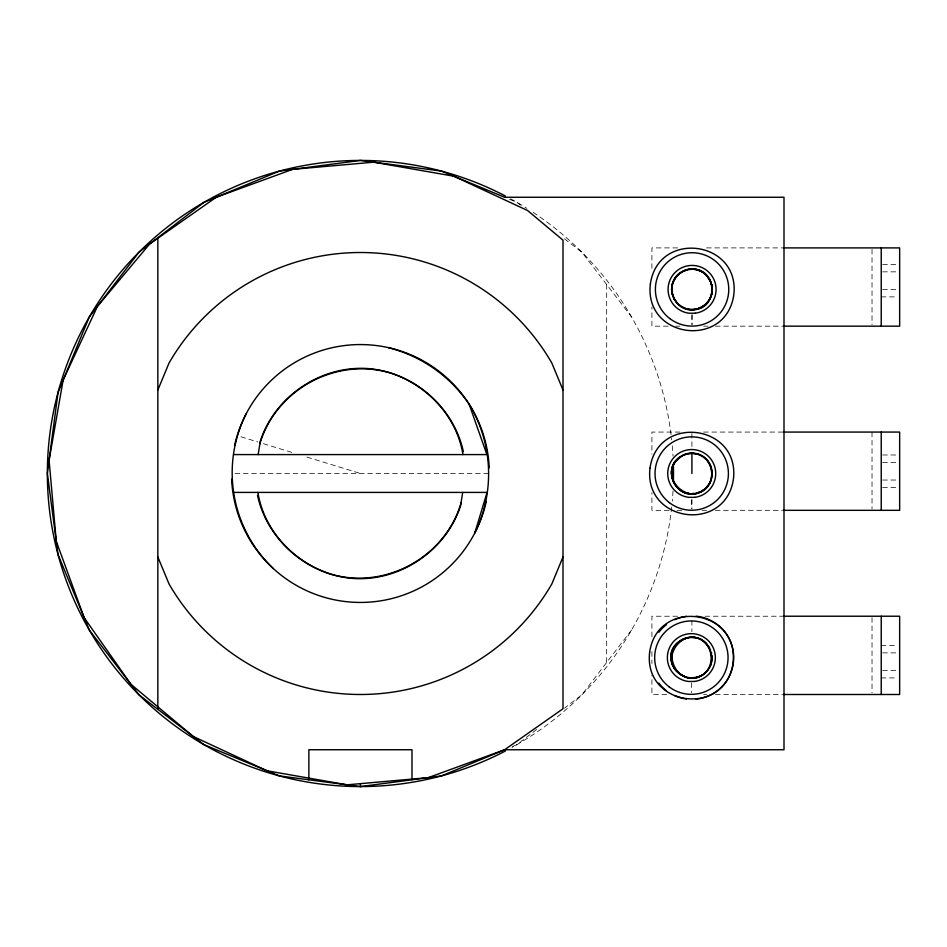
<?xml version="1.0" encoding="UTF-8"?>
<svg xmlns="http://www.w3.org/2000/svg" width="947" height="947" viewBox="0 0 947 947"><rect width="100%" height="100%" fill="white"/><g stroke="black" fill="none" stroke-linecap="round" stroke-linejoin="round"><path stroke-width="0.71" stroke-dasharray="4.74 3.55" d="M631.554 630.039L581.801 694.873L564.436 708.202M536.641 729.521L516.967 744.626L512.031 746.674M677.626 247.901L651.915 247.901L651.915 271.529M706.533 247.901L782.53 247.901M882.651 264.473L896.821 264.473M882.651 271.848L896.821 271.848M882.651 289.522L896.821 289.522M881.231 296.885L896.821 296.885M668.168 326.17L651.915 326.17L651.915 306.97M675.554 326.17L679.982 326.17M703.609 326.17L708.048 326.17M715.435 326.17L782.53 326.17M679.982 432.069L651.915 432.069L651.915 454.217M703.609 432.069L782.53 432.069M882.651 454.986L896.821 454.986M882.651 462.361L896.821 462.361M235.081 473.5L488.723 473.5M882.651 480.034L896.821 480.034M882.651 487.409L896.821 487.409M669.056 510.326L651.915 510.326L651.915 492.606M677.034 510.326L681.911 510.326M702.141 510.326L706.569 510.326M715.305 510.326L782.53 510.326M677.626 616.225L651.915 616.225L651.915 639.852M705.065 616.225L782.53 616.225M881.231 645.511L896.821 645.511M882.651 652.874L896.821 652.874M882.651 670.547L896.821 670.547M881.231 677.922L896.821 677.922M666.688 694.494L651.915 694.494L651.915 675.294M703.621 694.494L706.569 694.494M715.435 694.494L782.53 694.494M240.905 436.768L257.785 441.953M263.408 443.681L294.339 453.187M306.994 457.081L360.428 473.5M509.557 199.308L516.967 202.374L520.436 205.037M564.436 238.798L581.801 252.127L631.554 316.961M872.021 249.381L872.021 324.691M872.021 432.069L872.021 508.859M872.021 617.704L872.021 693.015M692.079 314.617L692.079 324.395M691.914 315.126L691.914 324.785M691.914 433.477L691.914 447.6M691.914 499.282L691.914 508.953M691.914 620.463L691.914 631.756M691.724 500.134L691.724 508.515M691.357 682.846L691.357 692.624M651.915 651.666L651.915 663.48M606.684 284.538L606.684 662.462M673.009 490.96A313.078 313.078 0 0 1 672.275 501.2M671.695 507.059A313.078 313.078 0 0 1 511.913 747.479M510.634 198.811A313.078 313.078 0 0 1 526.923 208.364M533.066 212.329A313.078 313.078 0 0 1 671.695 439.941M672.275 445.8A313.078 313.078 0 0 1 673.009 456.04"/><path stroke-width="1.42" d="M273.328 568.543C231.257 528.805 220.13 465.711 246.078 413.969M233.98 492.416L487.066 492.416L474.767 533.031C495.056 492.416 492.89 442.924 469.144 404.239C450.05 376.077 421.32 355.965 388.329 347.644M673.388 296.778C665.161 280.04 686.776 261.739 702.212 271.884M671.825 289.427C671.885 282.313 675.815 275.494 681.947 271.884A15.341 15.341 0 0 1 692.079 269.173C716.642 267.717 719.258 307.633 694.743 309.681C673.601 313.564 662.651 281.413 681.947 271.884M706.237 487.823C688.54 506.917 658.496 476.874 677.59 459.177M711.647 294.671C712.819 289.664 712.026 284.467 709.812 279.839M712.286 289.782L712.037 287.154M686.67 677.223C650.506 664.036 688.161 615.929 709.599 647.866M258.152 454.584L260.342 440.994C274.961 396.829 319.447 366.24 365.921 368.419C412.359 371.106 453.424 406.156 463.355 451.612M257.501 495.388C267.433 540.844 308.485 575.894 354.936 578.581C401.398 580.76 445.895 550.171 460.514 506.006L462.704 492.416M672.548 467.569C669.304 477.915 675.59 489.753 685.983 492.866M712.156 290.054L711.28 295.275L709.09 300.081M711.505 295.002L710.499 297.441M711.339 479.075C709.788 484.379 706.06 488.794 701.218 491.434M711.777 476.471C713.269 468.694 709.208 460.408 702.461 456.371M711.339 663.243L710.333 665.682M157.841 390.022L169.04 363.009A220.994 220.994 0 0 1 551.817 363.009L563.003 390.022M563.003 556.978L551.817 583.991A220.994 220.994 0 0 1 169.04 583.991L157.841 556.978M673.305 465.522L674.394 463.13M709.267 483.668C713.612 476.14 712.464 466.102 706.545 459.733M259.762 444.119C275.518 389.88 335.605 356.948 389.797 372.834C426.541 384.352 456.892 416.159 462.941 454.584M461.082 502.881C445.339 557.12 385.251 590.052 331.048 574.166C294.304 562.648 263.953 530.841 257.904 492.416M673.495 281.318C670.654 287.071 671.447 294.079 674.536 299.56M674.595 278.927C679.117 271.162 688.765 267.681 697.323 269.859M674.738 462.752C665.942 475.039 676.075 494.05 691.192 493.742M707.563 670.097C717.933 657.668 707.61 636.408 691.357 637.402A15.341 15.341 0 0 0 681.236 640.113C653.501 656.259 687.664 695.299 707.563 670.097L706.237 671.991M709.457 299.465C705.787 305.585 699.052 309.48 691.914 309.598M707.8 301.939L706.119 303.975M676.004 461.035L681.793 455.957M707.634 486.012L705.527 488.368M674.548 462.799L678.111 458.679L682.42 455.602M707.433 486.048L709.457 483.633L711.481 478.744L711.872 471.227M703.668 489.694L701.514 491.221M705.953 672.204C693.808 685.166 670.5 674.773 671.103 657.656C670.452 640.421 694.139 630.181 706.095 643.333M682.278 271.742L687.534 269.682M705.882 304.247C700.756 308.923 693.393 310.758 686.67 308.911M677.91 458.715L679.78 457.389M681.923 455.862L687.368 453.755M701.715 675.341C675.282 689.83 658.047 644.895 687.368 637.923M703.858 673.814C709.658 669.86 712.973 662.332 711.872 655.395M681.591 455.992C659.597 467.025 677.271 502.881 699.537 492.416C719.791 485.219 713.209 451.897 691.724 453.282A15.341 15.341 0 0 0 681.591 455.992L686.67 453.933L691.914 453.246L691.914 473.5M699.075 492.239L696.601 493.15M696.601 677.223C718.536 672.477 714.512 637.118 692.079 637.414M696.258 493.28L701.419 491.398M696.246 677.271L691.369 677.91M693.985 493.505L691.357 493.754M689.807 269.469L692.435 269.22M360.428 786.578L441.456 775.913L504.621 749.74L563.003 708.77L563.003 240.171L527.562 210.506L453.791 176.201L373.663 162.174L292.635 169.347L216.224 197.26L149.65 243.995L97.423 306.366L63.129 380.126L49.09 460.254L56.275 541.282L84.176 617.693L130.911 684.279L193.295 736.494L267.054 770.799L347.182 784.826L428.21 777.653L504.621 749.74L783.998 749.74L783.998 197.26L504.621 197.26L441.456 171.087L360.428 160.422L279.401 171.087L203.889 202.374L139.043 252.127L89.29 316.961L58.016 392.472L47.35 473.5L58.016 554.528L89.29 630.039L139.043 694.873L203.889 744.626L279.401 775.913L360.428 786.578L360.428 783.654M691.192 309.586C704.343 310.273 715.435 296.908 711.481 284.1M691.724 309.633L685.983 308.71M687.179 453.802L692.636 453.258M691.002 493.789L696.459 493.245M691.002 677.863L688.386 677.519M783.394 247.901L899.65 247.901L899.65 326.17L783.394 326.17M783.394 432.069L899.65 432.069L899.65 510.326L783.394 510.326M233.779 454.584L486.876 454.584L469.144 404.239M783.394 616.225L899.65 616.225L899.65 694.494L783.394 694.494M691.724 453.282L697.158 453.933M688.741 493.411L686.137 492.973M692.636 269.09L697.856 269.966L702.662 272.168L706.9 275.624M697.655 270.002L700.093 271.008M692.435 453.293L697.856 454.134M681.793 306.887L686.835 308.994M696.956 453.968C703.952 455.756 709.504 461.367 711.481 468.256M681.165 306.508L686.149 308.793M697.655 454.169L702.662 456.324M702.047 271.789L706.628 275.388M677.59 303.667L681.947 306.97M704.225 457.827L706.261 459.508M681.331 306.603L677.093 303.147L674.027 298.838M706.462 643.629L710.605 650.305M708.226 277.483L709.623 279.294M706.237 275.009L709.457 279.211L711.824 284.881M677.756 303.75L674.371 299.465L672.346 294.576M706.734 275.53L710.771 282.076M675.921 301.371L677.259 303.229M711.659 653.122L711.481 652.424M672.121 291.7L672.334 293.972M881.231 247.901L881.231 326.17M881.231 432.069L881.231 510.326M881.231 616.225L881.231 694.494M411.992 779.783L411.992 749.74L308.864 749.74L308.864 779.783M157.841 237.697L157.841 709.303M673.412 466.244A313.078 313.078 0 0 1 673.412 480.756M505.497 750.935A313.078 313.078 0 0 1 47.35 473.5A313.078 313.078 0 0 1 505.497 196.065M695.998 616.154A41.704 41.704 0 0 1 695.998 699.17M686.468 699.016A41.704 41.704 0 0 1 674.702 695.643M666.522 690.754A41.704 41.704 0 0 1 658.828 683.047M658.828 632.276A41.704 41.704 0 0 1 666.522 624.57M674.702 619.681A41.704 41.704 0 0 1 686.468 616.308M486.285 501.401A128.91 128.91 0 0 1 231.636 479.123M234.572 445.599A128.91 128.91 0 0 1 489.22 467.877M649.654 652.152C643.108 706.711 725.236 717.542 733.061 663.16C739.607 608.601 657.478 597.77 649.654 652.152M650.009 468.043C643.463 522.59 725.591 533.433 733.428 479.04C739.974 424.493 657.845 413.65 650.009 468.043M650.376 283.922C643.83 338.481 725.958 349.313 733.783 294.931C740.329 240.372 658.201 229.541 650.376 283.922M695.205 313.22L688.942 313.22A23.995 23.995 0 0 1 671.837 276.524A23.995 23.995 0 0 1 712.322 276.536A23.995 23.995 0 0 1 695.205 313.22M694.849 497.341L688.576 497.329A23.995 23.995 0 0 1 671.482 460.644A23.995 23.995 0 0 1 711.966 460.656A23.995 23.995 0 0 1 694.849 497.341M694.482 681.449L688.22 681.449A23.995 23.995 0 0 1 671.127 644.753A23.995 23.995 0 0 1 711.599 644.765A23.995 23.995 0 0 1 694.482 681.449M669.742 318.523A36.684 36.684 0 0 0 728.444 294.221A36.684 36.684 0 0 0 678.052 255.524A36.684 36.684 0 0 0 669.742 318.523M669.375 502.644A36.684 36.684 0 0 0 728.089 478.342A36.684 36.684 0 0 0 677.685 439.645A36.684 36.684 0 0 0 669.375 502.644M669.02 686.753A36.684 36.684 0 0 0 727.734 662.45A36.684 36.684 0 0 0 677.33 623.753A36.684 36.684 0 0 0 669.02 686.753"/></g></svg>
